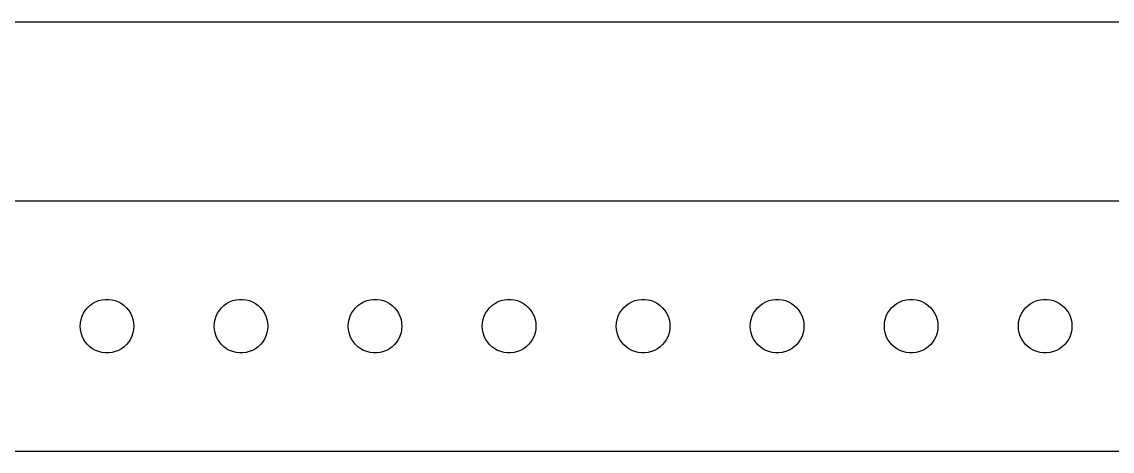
# Model space of a CAD drawing. Header units: metres. Extents: x -127 to 127, y 41 to 103.
# Drawn here: x -64.8 to -3.8, y 41 to 65 of the extents above; entities that cross this region are included whole.
import ezdxf

# ---------------------------------------------------------------- set-up
doc = ezdxf.new("R2010")
doc.units = ezdxf.units.M

msp = doc.modelspace()

# ---------------------------------------------------------------- linework, layer by layer
for p, q in [((-122.314, 65.0099), (122.314, 65.0099)), ((122.314, 54.9901), (-122.314, 54.9901)), ((-60.6387, 49.3572), (-60.4635, 49.4266)), ((-60.4635, 49.4266), (-60.2811, 49.4734)), ((-60.2811, 49.4734), (-60.0942, 49.497)), ((-60.0942, 49.497), (-59.9058, 49.497)), ((-59.9058, 49.497), (-59.7189, 49.4734)), ((-59.7189, 49.4734), (-59.5365, 49.4266)), ((-59.5365, 49.4266), (-59.3613, 49.3572)), ((-53.1387, 49.3572), (-52.9635, 49.4266)), ((-52.9635, 49.4266), (-52.7811, 49.4734)), ((-52.7811, 49.4734), (-52.5942, 49.497)), ((-52.5942, 49.497), (-52.4058, 49.497)), ((-52.4058, 49.497), (-52.2189, 49.4734)), ((-52.2189, 49.4734), (-52.0365, 49.4266)), ((-52.0365, 49.4266), (-51.8613, 49.3572)), ((-45.6387, 49.3572), (-45.4635, 49.4266)), ((-45.4635, 49.4266), (-45.2811, 49.4734)), ((-45.2811, 49.4734), (-45.0942, 49.497)), ((-45.0942, 49.497), (-44.9058, 49.497)), ((-44.9058, 49.497), (-44.7189, 49.4734)), ((-44.7189, 49.4734), (-44.5365, 49.4266)), ((-44.5365, 49.4266), (-44.3613, 49.3572)), ((-38.1387, 49.3572), (-37.9635, 49.4266)), ((-37.9635, 49.4266), (-37.7811, 49.4734)), ((-37.7811, 49.4734), (-37.5942, 49.497)), ((-37.5942, 49.497), (-37.4058, 49.497)), ((-37.4058, 49.497), (-37.2189, 49.4734)), ((-37.2189, 49.4734), (-37.0365, 49.4266)), ((-37.0365, 49.4266), (-36.8613, 49.3572)), ((-30.6387, 49.3572), (-30.4635, 49.4266)), ((-30.4635, 49.4266), (-30.2811, 49.4734)), ((-30.2811, 49.4734), (-30.0942, 49.497)), ((-30.0942, 49.497), (-29.9058, 49.497)), ((-29.9058, 49.497), (-29.7189, 49.4734)), ((-29.7189, 49.4734), (-29.5365, 49.4266)), ((-29.5365, 49.4266), (-29.3613, 49.3572)), ((-23.1387, 49.3572), (-22.9635, 49.4266)), ((-22.9635, 49.4266), (-22.7811, 49.4734)), ((-22.7811, 49.4734), (-22.5942, 49.497)), ((-22.5942, 49.497), (-22.4058, 49.497)), ((-22.4058, 49.497), (-22.2189, 49.4734)), ((-22.2189, 49.4734), (-22.0365, 49.4266)), ((-22.0365, 49.4266), (-21.8613, 49.3572)), ((-15.6387, 49.3572), (-15.4635, 49.4266)), ((-15.4635, 49.4266), (-15.2811, 49.4734)), ((-15.2811, 49.4734), (-15.0942, 49.497)), ((-15.0942, 49.497), (-14.9058, 49.497)), ((-14.9058, 49.497), (-14.7189, 49.4734)), ((-14.7189, 49.4734), (-14.5365, 49.4266)), ((-14.5365, 49.4266), (-14.3613, 49.3572)), ((-8.13866, 49.3572), (-7.96352, 49.4266)), ((-7.96352, 49.4266), (-7.78107, 49.4734)), ((-7.78107, 49.4734), (-7.59418, 49.497)), ((-7.59418, 49.497), (-7.40581, 49.497)), ((-7.40581, 49.497), (-7.21892, 49.4734)), ((-7.21892, 49.4734), (-7.03647, 49.4266)), ((-7.03647, 49.4266), (-6.86133, 49.3572)), ((-61.3145, 48.7226), (-61.2135, 48.8817)), ((-61.2135, 48.8817), (-61.0934, 49.0268)), ((-61.0934, 49.0268), (-60.9561, 49.1558)), ((-60.9561, 49.1558), (-60.8037, 49.2665)), ((-60.8037, 49.2665), (-60.6387, 49.3572)), ((-59.3613, 49.3572), (-59.1963, 49.2665)), ((-59.1963, 49.2665), (-59.0439, 49.1558)), ((-59.0439, 49.1558), (-58.9065, 49.0268)), ((-58.9065, 49.0268), (-58.7865, 48.8817)), ((-58.7865, 48.8817), (-58.6855, 48.7226)), ((-53.8145, 48.7226), (-53.7135, 48.8817)), ((-53.7135, 48.8817), (-53.5934, 49.0268)), ((-53.5934, 49.0268), (-53.4561, 49.1558)), ((-53.4561, 49.1558), (-53.3037, 49.2665)), ((-53.3037, 49.2665), (-53.1387, 49.3572)), ((-51.8613, 49.3572), (-51.6963, 49.2665)), ((-51.6963, 49.2665), (-51.5439, 49.1558)), ((-51.5439, 49.1558), (-51.4065, 49.0268)), ((-51.4065, 49.0268), (-51.2865, 48.8817)), ((-51.2865, 48.8817), (-51.1855, 48.7226)), ((-46.3145, 48.7226), (-46.2135, 48.8817)), ((-46.2135, 48.8817), (-46.0934, 49.0268)), ((-46.0934, 49.0268), (-45.9561, 49.1558)), ((-45.9561, 49.1558), (-45.8037, 49.2665)), ((-45.8037, 49.2665), (-45.6387, 49.3572)), ((-44.3613, 49.3572), (-44.1963, 49.2665)), ((-44.1963, 49.2665), (-44.0439, 49.1558)), ((-44.0439, 49.1558), (-43.9065, 49.0268)), ((-43.9065, 49.0268), (-43.7865, 48.8817)), ((-43.7865, 48.8817), (-43.6855, 48.7226)), ((-38.8145, 48.7226), (-38.7135, 48.8817)), ((-38.7135, 48.8817), (-38.5934, 49.0268)), ((-38.5934, 49.0268), (-38.4561, 49.1558)), ((-38.4561, 49.1558), (-38.3037, 49.2665)), ((-38.3037, 49.2665), (-38.1387, 49.3572)), ((-36.8613, 49.3572), (-36.6963, 49.2665)), ((-36.6963, 49.2665), (-36.5439, 49.1558)), ((-36.5439, 49.1558), (-36.4065, 49.0268)), ((-36.4065, 49.0268), (-36.2865, 48.8817)), ((-36.2865, 48.8817), (-36.1855, 48.7226)), ((-31.3145, 48.7226), (-31.2135, 48.8817)), ((-31.2135, 48.8817), (-31.0934, 49.0268)), ((-31.0934, 49.0268), (-30.9561, 49.1558)), ((-30.9561, 49.1558), (-30.8037, 49.2665)), ((-30.8037, 49.2665), (-30.6387, 49.3572)), ((-29.3613, 49.3572), (-29.1963, 49.2665)), ((-29.1963, 49.2665), (-29.0439, 49.1558)), ((-29.0439, 49.1558), (-28.9065, 49.0268)), ((-28.9065, 49.0268), (-28.7865, 48.8817)), ((-28.7865, 48.8817), (-28.6855, 48.7226)), ((-23.8145, 48.7226), (-23.7135, 48.8817)), ((-23.7135, 48.8817), (-23.5934, 49.0268)), ((-23.5934, 49.0268), (-23.4561, 49.1558)), ((-23.4561, 49.1558), (-23.3037, 49.2665)), ((-23.3037, 49.2665), (-23.1387, 49.3572)), ((-21.8613, 49.3572), (-21.6963, 49.2665)), ((-21.6963, 49.2665), (-21.5439, 49.1558)), ((-21.5439, 49.1558), (-21.4065, 49.0268)), ((-21.4065, 49.0268), (-21.2865, 48.8817)), ((-21.2865, 48.8817), (-21.1855, 48.7226)), ((-16.3145, 48.7226), (-16.2135, 48.8817)), ((-16.2135, 48.8817), (-16.0934, 49.0268)), ((-16.0934, 49.0268), (-15.9561, 49.1558)), ((-15.9561, 49.1558), (-15.8037, 49.2665)), ((-15.8037, 49.2665), (-15.6387, 49.3572)), ((-14.3613, 49.3572), (-14.1963, 49.2665)), ((-14.1963, 49.2665), (-14.0439, 49.1558)), ((-14.0439, 49.1558), (-13.9065, 49.0268)), ((-13.9065, 49.0268), (-13.7865, 48.8817)), ((-13.7865, 48.8817), (-13.6855, 48.7226)), ((-8.81445, 48.7226), (-8.71352, 48.8817)), ((-8.71352, 48.8817), (-8.59344, 49.0268)), ((-8.59344, 49.0268), (-8.45613, 49.1558)), ((-8.45613, 49.1558), (-8.30373, 49.2665)), ((-8.30373, 49.2665), (-8.13866, 49.3572)), ((-6.86133, 49.3572), (-6.69626, 49.2665)), ((-6.69626, 49.2665), (-6.54385, 49.1558)), ((-6.54385, 49.1558), (-6.40654, 49.0268)), ((-6.40654, 49.0268), (-6.28647, 48.8817)), ((-6.28647, 48.8817), (-6.18553, 48.7226)), ((-61.4882, 48.188), (-61.4529, 48.373)), ((-61.4529, 48.373), (-61.3947, 48.5522)), ((-61.3947, 48.5522), (-61.3145, 48.7226)), ((-58.6855, 48.7226), (-58.6053, 48.5522)), ((-58.6053, 48.5522), (-58.5471, 48.373)), ((-58.5471, 48.373), (-58.5118, 48.188)), ((-53.9882, 48.188), (-53.9529, 48.373)), ((-53.9529, 48.373), (-53.8947, 48.5522)), ((-53.8947, 48.5522), (-53.8145, 48.7226)), ((-51.1855, 48.7226), (-51.1053, 48.5522)), ((-51.1053, 48.5522), (-51.0471, 48.373)), ((-51.0471, 48.373), (-51.0118, 48.188)), ((-46.4882, 48.188), (-46.4529, 48.373)), ((-46.4529, 48.373), (-46.3947, 48.5522)), ((-46.3947, 48.5522), (-46.3145, 48.7226)), ((-43.6855, 48.7226), (-43.6053, 48.5522)), ((-43.6053, 48.5522), (-43.5471, 48.373)), ((-43.5471, 48.373), (-43.5118, 48.188)), ((-38.9882, 48.188), (-38.9529, 48.373)), ((-38.9529, 48.373), (-38.8947, 48.5522)), ((-38.8947, 48.5522), (-38.8145, 48.7226)), ((-36.1855, 48.7226), (-36.1053, 48.5522)), ((-36.1053, 48.5522), (-36.0471, 48.373)), ((-36.0471, 48.373), (-36.0118, 48.188)), ((-31.4882, 48.188), (-31.4529, 48.373)), ((-31.4529, 48.373), (-31.3947, 48.5522)), ((-31.3947, 48.5522), (-31.3145, 48.7226)), ((-28.6855, 48.7226), (-28.6053, 48.5522)), ((-28.6053, 48.5522), (-28.5471, 48.373)), ((-28.5471, 48.373), (-28.5118, 48.188)), ((-23.9882, 48.188), (-23.9529, 48.373)), ((-23.9529, 48.373), (-23.8947, 48.5522)), ((-23.8947, 48.5522), (-23.8145, 48.7226)), ((-21.1855, 48.7226), (-21.1053, 48.5522)), ((-21.1053, 48.5522), (-21.0471, 48.373)), ((-21.0471, 48.373), (-21.0118, 48.188)), ((-16.4882, 48.188), (-16.4529, 48.373)), ((-16.4529, 48.373), (-16.3947, 48.5522)), ((-16.3947, 48.5522), (-16.3145, 48.7226)), ((-13.6855, 48.7226), (-13.6053, 48.5522)), ((-13.6053, 48.5522), (-13.5471, 48.373)), ((-13.5471, 48.373), (-13.5118, 48.188)), ((-8.98816, 48.188), (-8.95287, 48.373)), ((-8.95287, 48.373), (-8.89465, 48.5522)), ((-8.89465, 48.5522), (-8.81445, 48.7226)), ((-6.18553, 48.7226), (-6.10533, 48.5522)), ((-6.10533, 48.5522), (-6.04712, 48.373)), ((-6.04712, 48.373), (-6.01183, 48.188)), ((-61.5, 48), (-61.4882, 48.188)), ((-61.4882, 47.812), (-61.5, 48)), ((-61.4529, 47.627), (-61.4882, 47.812)), ((-61.3947, 47.4478), (-61.4529, 47.627)), ((-58.5471, 47.627), (-58.6053, 47.4478)), ((-58.5118, 47.812), (-58.5471, 47.627)), ((-58.5118, 48.188), (-58.5, 48)), ((-58.5, 48), (-58.5118, 47.812)), ((-54, 48), (-53.9882, 48.188)), ((-53.9882, 47.812), (-54, 48)), ((-53.9529, 47.627), (-53.9882, 47.812)), ((-53.8947, 47.4478), (-53.9529, 47.627)), ((-51.0471, 47.627), (-51.1053, 47.4478)), ((-51.0118, 47.812), (-51.0471, 47.627)), ((-51.0118, 48.188), (-51, 48)), ((-51, 48), (-51.0118, 47.812)), ((-46.5, 48), (-46.4882, 48.188)), ((-46.4882, 47.812), (-46.5, 48)), ((-46.4529, 47.627), (-46.4882, 47.812)), ((-46.3947, 47.4478), (-46.4529, 47.627)), ((-43.5471, 47.627), (-43.6053, 47.4478)), ((-43.5118, 47.812), (-43.5471, 47.627)), ((-43.5118, 48.188), (-43.5, 48)), ((-43.5, 48), (-43.5118, 47.812)), ((-39, 48), (-38.9882, 48.188)), ((-38.9882, 47.812), (-39, 48)), ((-38.9529, 47.627), (-38.9882, 47.812)), ((-38.8947, 47.4478), (-38.9529, 47.627)), ((-36.0471, 47.627), (-36.1053, 47.4478)), ((-36.0118, 47.812), (-36.0471, 47.627)), ((-36.0118, 48.188), (-36, 48)), ((-36, 48), (-36.0118, 47.812)), ((-31.5, 48), (-31.4882, 48.188)), ((-31.4882, 47.812), (-31.5, 48)), ((-31.4529, 47.627), (-31.4882, 47.812)), ((-31.3947, 47.4478), (-31.4529, 47.627)), ((-28.5471, 47.627), (-28.6053, 47.4478)), ((-28.5118, 47.812), (-28.5471, 47.627)), ((-28.5118, 48.188), (-28.5, 48)), ((-28.5, 48), (-28.5118, 47.812)), ((-24, 48), (-23.9882, 48.188)), ((-23.9882, 47.812), (-24, 48)), ((-23.9529, 47.627), (-23.9882, 47.812)), ((-23.8947, 47.4478), (-23.9529, 47.627)), ((-21.0471, 47.627), (-21.1053, 47.4478)), ((-21.0118, 47.812), (-21.0471, 47.627)), ((-21.0118, 48.188), (-21, 48)), ((-21, 48), (-21.0118, 47.812)), ((-16.5, 48), (-16.4882, 48.188)), ((-16.4882, 47.812), (-16.5, 48)), ((-16.4529, 47.627), (-16.4882, 47.812)), ((-16.3947, 47.4478), (-16.4529, 47.627)), ((-13.5471, 47.627), (-13.6053, 47.4478)), ((-13.5118, 47.812), (-13.5471, 47.627)), ((-13.5118, 48.188), (-13.5, 48)), ((-13.5, 48), (-13.5118, 47.812)), ((-9, 48), (-8.98816, 48.188)), ((-8.98816, 47.812), (-9, 48)), ((-8.95287, 47.627), (-8.98816, 47.812)), ((-8.89465, 47.4478), (-8.95287, 47.627)), ((-6.04712, 47.627), (-6.10533, 47.4478)), ((-6.01183, 47.812), (-6.04712, 47.627)), ((-6.01183, 48.188), (-6, 48)), ((-6, 48), (-6.01183, 47.812)), ((-61.3145, 47.2774), (-61.3947, 47.4478)), ((-61.2135, 47.1183), (-61.3145, 47.2774)), ((-61.0934, 46.9732), (-61.2135, 47.1183)), ((-58.7865, 47.1183), (-58.9065, 46.9732)), ((-58.6855, 47.2774), (-58.7865, 47.1183)), ((-58.6053, 47.4478), (-58.6855, 47.2774)), ((-53.8145, 47.2774), (-53.8947, 47.4478)), ((-53.7135, 47.1183), (-53.8145, 47.2774)), ((-53.5934, 46.9732), (-53.7135, 47.1183)), ((-51.2865, 47.1183), (-51.4065, 46.9732)), ((-51.1855, 47.2774), (-51.2865, 47.1183)), ((-51.1053, 47.4478), (-51.1855, 47.2774)), ((-46.3145, 47.2774), (-46.3947, 47.4478)), ((-46.2135, 47.1183), (-46.3145, 47.2774)), ((-46.0934, 46.9732), (-46.2135, 47.1183)), ((-43.7865, 47.1183), (-43.9065, 46.9732)), ((-43.6855, 47.2774), (-43.7865, 47.1183)), ((-43.6053, 47.4478), (-43.6855, 47.2774)), ((-38.8145, 47.2774), (-38.8947, 47.4478)), ((-38.7135, 47.1183), (-38.8145, 47.2774)), ((-38.5934, 46.9732), (-38.7135, 47.1183)), ((-36.2865, 47.1183), (-36.4065, 46.9732)), ((-36.1855, 47.2774), (-36.2865, 47.1183)), ((-36.1053, 47.4478), (-36.1855, 47.2774)), ((-31.3145, 47.2774), (-31.3947, 47.4478)), ((-31.2135, 47.1183), (-31.3145, 47.2774)), ((-31.0934, 46.9732), (-31.2135, 47.1183)), ((-28.7865, 47.1183), (-28.9065, 46.9732)), ((-28.6855, 47.2774), (-28.7865, 47.1183)), ((-28.6053, 47.4478), (-28.6855, 47.2774)), ((-23.8145, 47.2774), (-23.8947, 47.4478)), ((-23.7135, 47.1183), (-23.8145, 47.2774)), ((-23.5934, 46.9732), (-23.7135, 47.1183)), ((-21.2865, 47.1183), (-21.4065, 46.9732)), ((-21.1855, 47.2774), (-21.2865, 47.1183)), ((-21.1053, 47.4478), (-21.1855, 47.2774)), ((-16.3145, 47.2774), (-16.3947, 47.4478)), ((-16.2135, 47.1183), (-16.3145, 47.2774)), ((-16.0934, 46.9732), (-16.2135, 47.1183)), ((-13.7865, 47.1183), (-13.9065, 46.9732)), ((-13.6855, 47.2774), (-13.7865, 47.1183)), ((-13.6053, 47.4478), (-13.6855, 47.2774)), ((-8.81445, 47.2774), (-8.89465, 47.4478)), ((-8.71352, 47.1183), (-8.81445, 47.2774)), ((-8.59344, 46.9732), (-8.71352, 47.1183)), ((-6.28647, 47.1183), (-6.40654, 46.9732)), ((-6.18553, 47.2774), (-6.28647, 47.1183)), ((-6.10533, 47.4478), (-6.18553, 47.2774)), ((-60.9561, 46.8442), (-61.0934, 46.9732)), ((-60.8037, 46.7335), (-60.9561, 46.8442)), ((-60.6387, 46.6428), (-60.8037, 46.7335)), ((-60.4635, 46.5734), (-60.6387, 46.6428)), ((-60.2811, 46.5266), (-60.4635, 46.5734)), ((-60.0942, 46.503), (-60.2811, 46.5266)), ((-59.9058, 46.503), (-60.0942, 46.503)), ((-59.7189, 46.5266), (-59.9058, 46.503)), ((-59.5365, 46.5734), (-59.7189, 46.5266)), ((-59.3613, 46.6428), (-59.5365, 46.5734)), ((-59.1963, 46.7335), (-59.3613, 46.6428)), ((-59.0439, 46.8442), (-59.1963, 46.7335)), ((-58.9065, 46.9732), (-59.0439, 46.8442)), ((-53.4561, 46.8442), (-53.5934, 46.9732)), ((-53.3037, 46.7335), (-53.4561, 46.8442)), ((-53.1387, 46.6428), (-53.3037, 46.7335)), ((-52.9635, 46.5734), (-53.1387, 46.6428)), ((-52.7811, 46.5266), (-52.9635, 46.5734)), ((-52.5942, 46.503), (-52.7811, 46.5266)), ((-52.4058, 46.503), (-52.5942, 46.503)), ((-52.2189, 46.5266), (-52.4058, 46.503)), ((-52.0365, 46.5734), (-52.2189, 46.5266)), ((-51.8613, 46.6428), (-52.0365, 46.5734)), ((-51.6963, 46.7335), (-51.8613, 46.6428)), ((-51.5439, 46.8442), (-51.6963, 46.7335)), ((-51.4065, 46.9732), (-51.5439, 46.8442)), ((-45.9561, 46.8442), (-46.0934, 46.9732)), ((-45.8037, 46.7335), (-45.9561, 46.8442)), ((-45.6387, 46.6428), (-45.8037, 46.7335)), ((-45.4635, 46.5734), (-45.6387, 46.6428)), ((-45.2811, 46.5266), (-45.4635, 46.5734)), ((-45.0942, 46.503), (-45.2811, 46.5266)), ((-44.9058, 46.503), (-45.0942, 46.503)), ((-44.7189, 46.5266), (-44.9058, 46.503)), ((-44.5365, 46.5734), (-44.7189, 46.5266)), ((-44.3613, 46.6428), (-44.5365, 46.5734)), ((-44.1963, 46.7335), (-44.3613, 46.6428)), ((-44.0439, 46.8442), (-44.1963, 46.7335)), ((-43.9065, 46.9732), (-44.0439, 46.8442)), ((-38.4561, 46.8442), (-38.5934, 46.9732)), ((-38.3037, 46.7335), (-38.4561, 46.8442)), ((-38.1387, 46.6428), (-38.3037, 46.7335)), ((-37.9635, 46.5734), (-38.1387, 46.6428)), ((-37.7811, 46.5266), (-37.9635, 46.5734)), ((-37.5942, 46.503), (-37.7811, 46.5266)), ((-37.4058, 46.503), (-37.5942, 46.503)), ((-37.2189, 46.5266), (-37.4058, 46.503)), ((-37.0365, 46.5734), (-37.2189, 46.5266)), ((-36.8613, 46.6428), (-37.0365, 46.5734)), ((-36.6963, 46.7335), (-36.8613, 46.6428)), ((-36.5439, 46.8442), (-36.6963, 46.7335)), ((-36.4065, 46.9732), (-36.5439, 46.8442)), ((-30.9561, 46.8442), (-31.0934, 46.9732)), ((-30.8037, 46.7335), (-30.9561, 46.8442)), ((-30.6387, 46.6428), (-30.8037, 46.7335)), ((-30.4635, 46.5734), (-30.6387, 46.6428)), ((-30.2811, 46.5266), (-30.4635, 46.5734)), ((-30.0942, 46.503), (-30.2811, 46.5266)), ((-29.9058, 46.503), (-30.0942, 46.503)), ((-29.7189, 46.5266), (-29.9058, 46.503)), ((-29.5365, 46.5734), (-29.7189, 46.5266)), ((-29.3613, 46.6428), (-29.5365, 46.5734)), ((-29.1963, 46.7335), (-29.3613, 46.6428)), ((-29.0439, 46.8442), (-29.1963, 46.7335)), ((-28.9065, 46.9732), (-29.0439, 46.8442)), ((-23.4561, 46.8442), (-23.5934, 46.9732)), ((-23.3037, 46.7335), (-23.4561, 46.8442)), ((-23.1387, 46.6428), (-23.3037, 46.7335)), ((-22.9635, 46.5734), (-23.1387, 46.6428)), ((-22.7811, 46.5266), (-22.9635, 46.5734)), ((-22.5942, 46.503), (-22.7811, 46.5266)), ((-22.4058, 46.503), (-22.5942, 46.503)), ((-22.2189, 46.5266), (-22.4058, 46.503)), ((-22.0365, 46.5734), (-22.2189, 46.5266)), ((-21.8613, 46.6428), (-22.0365, 46.5734)), ((-21.6963, 46.7335), (-21.8613, 46.6428)), ((-21.5439, 46.8442), (-21.6963, 46.7335)), ((-21.4065, 46.9732), (-21.5439, 46.8442)), ((-15.9561, 46.8442), (-16.0934, 46.9732)), ((-15.8037, 46.7335), (-15.9561, 46.8442)), ((-15.6387, 46.6428), (-15.8037, 46.7335)), ((-15.4635, 46.5734), (-15.6387, 46.6428)), ((-15.2811, 46.5266), (-15.4635, 46.5734)), ((-15.0942, 46.503), (-15.2811, 46.5266)), ((-14.9058, 46.503), (-15.0942, 46.503)), ((-14.7189, 46.5266), (-14.9058, 46.503)), ((-14.5365, 46.5734), (-14.7189, 46.5266)), ((-14.3613, 46.6428), (-14.5365, 46.5734)), ((-14.1963, 46.7335), (-14.3613, 46.6428)), ((-14.0439, 46.8442), (-14.1963, 46.7335)), ((-13.9065, 46.9732), (-14.0439, 46.8442)), ((-8.45613, 46.8442), (-8.59344, 46.9732)), ((-8.30373, 46.7335), (-8.45613, 46.8442)), ((-8.13866, 46.6428), (-8.30373, 46.7335)), ((-7.96352, 46.5734), (-8.13866, 46.6428)), ((-7.78107, 46.5266), (-7.96352, 46.5734)), ((-7.59418, 46.503), (-7.78107, 46.5266)), ((-7.40581, 46.503), (-7.59418, 46.503)), ((-7.21892, 46.5266), (-7.40581, 46.503)), ((-7.03647, 46.5734), (-7.21892, 46.5266)), ((-6.86133, 46.6428), (-7.03647, 46.5734)), ((-6.69626, 46.7335), (-6.86133, 46.6428)), ((-6.54385, 46.8442), (-6.69626, 46.7335)), ((-6.40654, 46.9732), (-6.54385, 46.8442)), ((-122.314, 41.0099), (122.314, 41.0099))]:
    msp.add_line(p, q)

doc.saveas('drawing.dxf')
